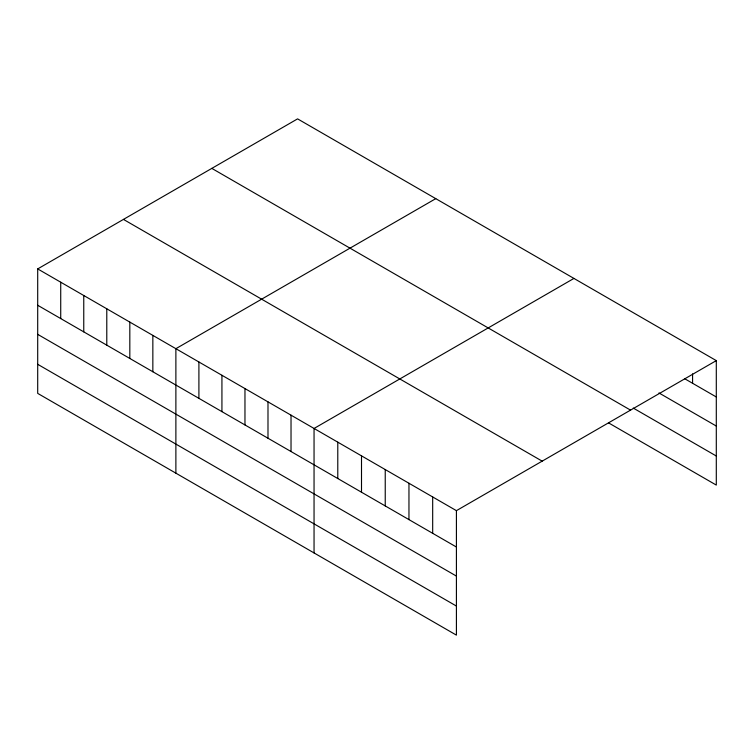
<?xml version="1.0" encoding="UTF-8"?>
<svg xmlns="http://www.w3.org/2000/svg" width="754" height="754" viewBox="0 0 754 754"><rect width="100%" height="100%" fill="white"/><g stroke="black" fill="none" stroke-linecap="round" stroke-linejoin="round"><path stroke-width="1.13" d="M37.7 268.914L456.415 510.656L456.415 635.132L37.7 393.381L37.7 268.914L297.585 118.868L716.3 360.619L716.3 485.086L608.535 422.871M435.765 198.651L175.88 348.687L175.88 473.163M573.935 278.424L314.05 428.47L314.05 552.936M456.415 510.656L716.3 360.619M684.66 378.706L716.3 396.972M658.958 392.947L716.3 426.048M633.256 408.065L716.3 456.01M211.827 168.387L630.542 410.129M123.458 219.405L542.173 461.146M37.7 305.276L456.415 547.018M37.7 334.352L456.415 576.094M37.7 364.305L456.415 606.056M692.577 373.89L692.577 383.277M432.683 496.961L432.683 533.323M408.96 483.257L408.96 519.619M385.237 469.563L385.237 505.925M361.505 455.868L361.505 492.221M337.783 442.164L337.783 478.526M291.025 415.171L291.025 451.533M267.99 401.873L267.99 438.234M244.965 388.583L244.965 424.936M221.93 375.285L221.93 411.637M198.905 361.986L198.905 398.348M152.845 335.398L152.845 371.75M129.82 322.099L129.82 358.461M106.785 308.801L106.785 345.162M83.76 295.511L83.76 331.864M60.725 282.213L60.725 318.574"/></g></svg>
